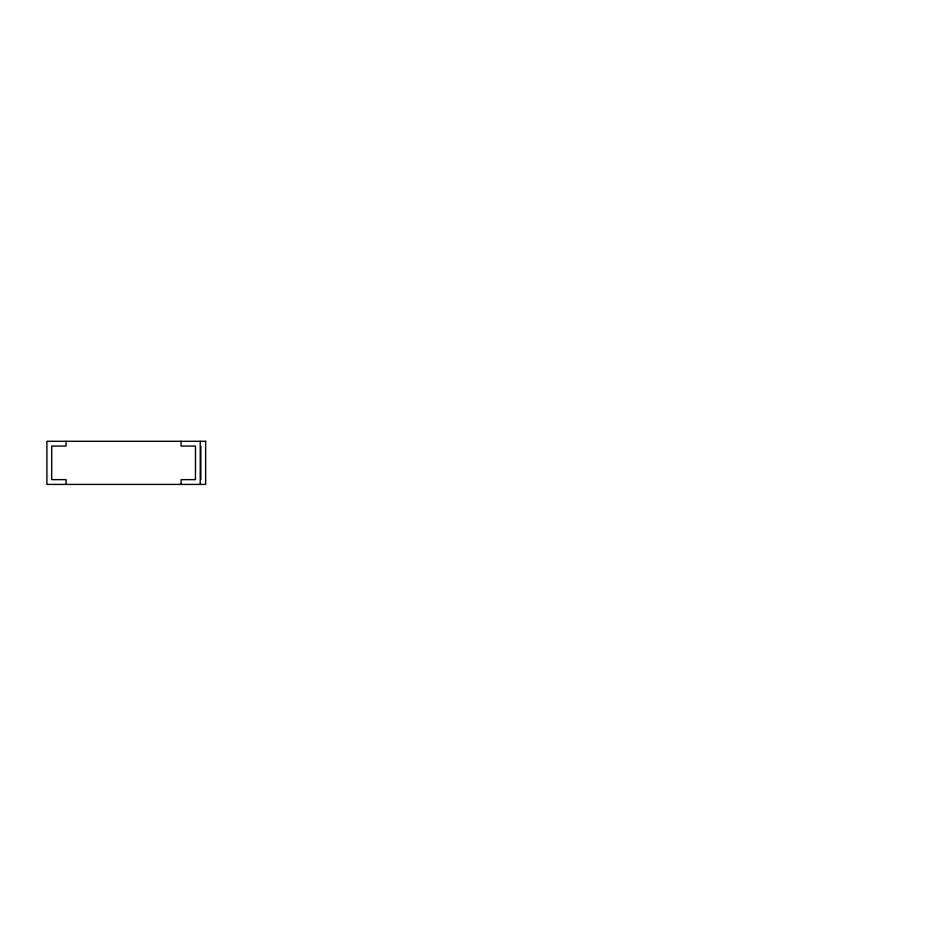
<?xml version="1.0" encoding="UTF-8"?>
<svg xmlns="http://www.w3.org/2000/svg" width="938" height="938" viewBox="0 0 938 938"><rect width="100%" height="100%" fill="white"/><g stroke="black" fill="none" stroke-linecap="round" stroke-linejoin="round"><path stroke-width="1.41" d="M200.849 446.078L200.849 479.635M200.251 441.294L200.251 484.418M181.093 441.294L181.093 446.078L195.467 446.078L195.467 479.635L181.093 479.635L181.093 484.418M66.07 441.294L66.07 446.078L51.696 446.078L51.696 479.635L66.07 479.635L66.07 484.418M205.645 441.294L46.9 441.294L46.9 484.418L205.645 484.418L205.645 441.294"/></g></svg>
